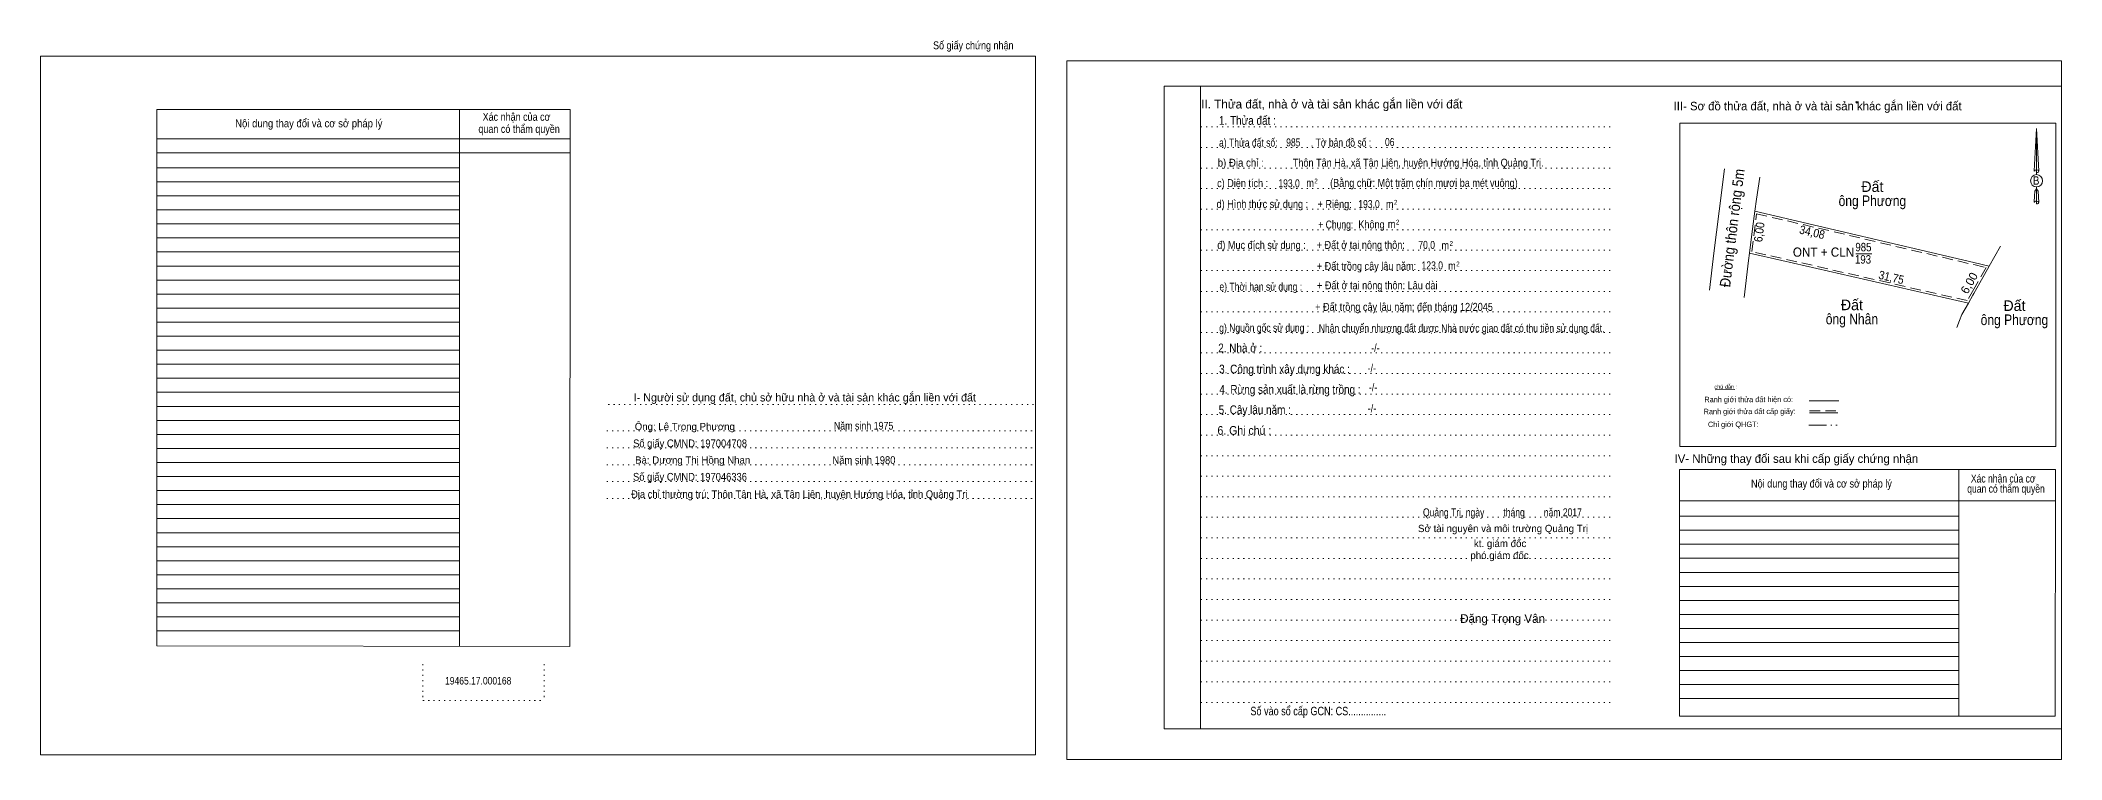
# Model space of a CAD drawing. Header units: metres. Extents: x 549361 to 550067, y 1838260 to 1838488.
# Drawn here: x 549360.5 to 549646.5, y 1838385.9 to 1838487.6 of the extents above; entities that cross this region are included whole.
import ezdxf
from ezdxf.enums import TextEntityAlignment as Align

# ---------------------------------------------------------------- set-up
doc = ezdxf.new("R2010")
doc.units = ezdxf.units.M
doc.header["$LTSCALE"] = 0.5
doc.header["$PDMODE"] = 32
doc.header["$PDSIZE"] = 0.25
for name, pattern in [('DASH_DOUBLE_DOT', [9.2, 5, -1.2, 0.3, -1.2, 0.3, -1.2]), ('DOTTED', [1.5, 0.3, -1.2]), ('MEDIUM_DASHED', [4.5, 3, -1.5])]:
    doc.linetypes.add(name, pattern=pattern)
for name, color, linetype, lineweight in [('1', 7, 'DOTTED', 13), ('15', 7, 'Continuous', 13), ('17', 7, 'Continuous', 13)]:
    doc.layers.add(name, color=color, linetype=linetype, lineweight=lineweight)

msp = doc.modelspace()

# ---------------------------------------------------------------- linework, layer by layer
at = {"layer": '1', "linetype": 'Continuous'}
for p, q in [((549519.5, 1838481.11), (549646.48, 1838481.11)), ((549519.5, 1838481.11), (549519.5, 1838390.22)), ((549646.48, 1838481.11), (549646.48, 1838389.46)), ((549519.5, 1838390.22), (549646.48, 1838390.22))]:
    msp.add_line(p, q, dxfattribs=at)
at = {"layer": '1'}
for p, q in [((549524.66, 1838481.11), (549524.66, 1838390.22)), ((549524.66, 1838481.11), (549524.66, 1838390.22)), ((549524.7, 1838475.35), (549582.7, 1838475.35)), ((549524.7, 1838472.45), (549582.7, 1838472.45)), ((549524.7, 1838469.54), (549582.7, 1838469.54)), ((549524.7, 1838466.64), (549582.7, 1838466.64)), ((549524.7, 1838463.73), (549582.7, 1838463.73)), ((549524.7, 1838460.82), (549582.7, 1838460.82)), ((549524.7, 1838457.92), (549582.7, 1838457.92)), ((549524.7, 1838455.03), (549582.7, 1838455.03)), ((549524.7, 1838452.1), (549582.7, 1838452.1)), ((549524.7, 1838449.2), (549582.7, 1838449.2)), ((549524.7, 1838446.3), (549582.7, 1838446.3)), ((549524.7, 1838443.39), (549582.7, 1838443.39)), ((549524.7, 1838440.49), (549582.7, 1838440.49)), ((549440.86, 1838436.11), (549501.27, 1838436.11)), ((549524.7, 1838437.58), (549582.7, 1838437.58)), ((549524.7, 1838434.68), (549582.7, 1838434.68)), ((549440.66, 1838432.39), (549501.07, 1838432.39)), ((549440.66, 1838429.99), (549501.07, 1838429.99)), ((549524.7, 1838431.77), (549582.7, 1838431.77)), ((549440.66, 1838427.59), (549501.07, 1838427.59)), ((549524.7, 1838428.86), (549582.7, 1838428.86)), ((549440.66, 1838425.21), (549501.07, 1838425.21)), ((549524.7, 1838425.95), (549582.7, 1838425.95)), ((549440.66, 1838422.79), (549501.07, 1838422.79)), ((549524.7, 1838423.06), (549582.7, 1838423.06)), ((549524.7, 1838420.15), (549582.7, 1838420.15)), ((549524.7, 1838417.23), (549582.7, 1838417.23)), ((549524.7, 1838414.33), (549582.7, 1838414.33)), ((549524.7, 1838411.43), (549582.7, 1838411.43)), ((549524.7, 1838408.53), (549582.7, 1838408.53)), ((549524.7, 1838405.62), (549582.7, 1838405.62)), ((549524.7, 1838402.71), (549582.7, 1838402.71)), ((549414.64, 1838399.39), (549414.64, 1838394.24)), ((549431.78, 1838399.39), (549431.78, 1838394.24)), ((549524.7, 1838399.81), (549582.7, 1838399.81)), ((549524.7, 1838396.91), (549582.7, 1838396.91)), ((549414.64, 1838394.24), (549431.78, 1838394.24)), ((549524.7, 1838393.99), (549582.7, 1838393.99))]:
    msp.add_line(p, q, dxfattribs=at)
at = {"layer": '1', "linetype": 'Continuous'}
for points in [[(549360.51, 1838386.59), (549501.28, 1838386.59), (549501.28, 1838485.38), (549360.51, 1838485.38)], [(549360.51, 1838485.38), (549501.28, 1838485.38), (549501.28, 1838386.59), (549360.51, 1838386.59)], [(549360.51, 1838386.59), (549501.28, 1838386.59), (549501.28, 1838485.38), (549360.51, 1838485.38)], [(549505.72, 1838385.9), (549646.48, 1838385.9), (549646.48, 1838484.69), (549505.72, 1838484.69)], [(549524.66, 1838481.11), (549646.48, 1838481.11), (549646.48, 1838390.22), (549524.66, 1838390.22)]]:
    msp.add_lwpolyline(points, close=True, dxfattribs=at)
at = {"layer": '15'}
for p, q in [((549598.79, 1838469.44), (549598.04, 1838463.44)), ((549598.04, 1838463.44), (549597.3, 1838457.49)), ((549603.07, 1838463.45), (549634.05, 1838456.19)), ((549636.25, 1838455.67), (549637.85, 1838458.5)), ((549636.25, 1838455.67), (549637.85, 1838458.5)), ((549636.25, 1838455.67), (549637.85, 1838458.5)), ((549596.66, 1838452.28), (549597.3, 1838457.49)), ((549602.2, 1838456.46), (549601.55, 1838451.21)), ((549602.33, 1838457.5), (549602.2, 1838456.46)), ((549617.35, 1838457.4), (549619.61, 1838457.4)), ((549634.05, 1838456.19), (549636.25, 1838455.67)), ((549634.92, 1838453.33), (549636.25, 1838455.67)), ((549634.05, 1838451.79), (549634.92, 1838453.33)), ((549632.37, 1838448.82), (549633.29, 1838450.45)), ((549633.93, 1838451.58), (549634.05, 1838451.79)), ((549631.65, 1838446.99), (549632.04, 1838447.98)), ((549632.04, 1838447.98), (549632.37, 1838448.82))]:
    msp.add_line(p, q, dxfattribs=at)
for points in [[(549603.77, 1838468.26), (549603.32, 1838465.15), (549603.07, 1838463.45)], [(549603.07, 1838463.45), (549602.76, 1838460.94), (549602.33, 1838457.5)], [(549602.33, 1838457.5), (549606.9, 1838456.46), (549633.29, 1838450.45), (549633.93, 1838451.58)]]:
    msp.add_lwpolyline(points, dxfattribs=at)
at = {"layer": '15', "linetype": 'MEDIUM_DASHED'}
for points in [[(549634.05, 1838452.4), (549633.14, 1838450.79), (549602.66, 1838457.73), (549603.33, 1838463.08), (549634.05, 1838455.88)], [(549634.05, 1838455.88), (549635.79, 1838455.47), (549634.05, 1838452.4)]]:
    msp.add_lwpolyline(points, dxfattribs=at)
at = {"layer": '17'}
for p, q in [((549435.47, 1838477.8), (549376.97, 1838477.8)), ((549376.97, 1838477.8), (549376.97, 1838401.98)), ((549419.8, 1838477.8), (549419.82, 1838401.92)), ((549592.48, 1838475.87), (549592.48, 1838430.15)), ((549435.47, 1838473.66), (549377.05, 1838473.66)), ((549642.93, 1838475.15), (549643.25, 1838469.09)), ((549642.93, 1838475.15), (549643.25, 1838469.09)), ((549642.93, 1838475.15), (549643.25, 1838469.09)), ((549435.47, 1838471.68), (549377.05, 1838471.68)), ((549642.66, 1838470.03), (549642.61, 1838469.1)), ((549419.8, 1838469.58), (549376.97, 1838469.58)), ((549419.8, 1838467.58), (549376.97, 1838467.58)), ((549419.8, 1838467.58), (549376.97, 1838467.58)), ((549642.93, 1838469.29), (549642.93, 1838469.05)), ((549642.93, 1838469.05), (549642.93, 1838468.88)), ((549642.93, 1838468.88), (549642.93, 1838468.65)), ((549642.93, 1838468.88), (549642.93, 1838468.65)), ((549642.93, 1838468.88), (549642.93, 1838468.65)), ((549642.93, 1838466.6), (549642.93, 1838466.88)), ((549642.93, 1838466.6), (549642.93, 1838466.88)), ((549642.93, 1838466.6), (549642.93, 1838466.88)), ((549643.25, 1838469.09), (549643.25, 1838469.1)), ((549419.8, 1838465.61), (549376.97, 1838465.61)), ((549642.93, 1838466.6), (549643.17, 1838466.27)), ((549642.93, 1838466.6), (549643.17, 1838466.27)), ((549642.93, 1838466.6), (549643.17, 1838466.27)), ((549642.93, 1838464.89), (549642.93, 1838464.65)), ((549642.93, 1838464.65), (549642.93, 1838464.48)), ((549643.17, 1838466.27), (549643.25, 1838464.68)), ((549643.17, 1838466.27), (549643.25, 1838464.68)), ((549643.17, 1838466.27), (549643.25, 1838464.68)), ((549643.25, 1838464.68), (549643.25, 1838464.7)), ((549419.8, 1838463.62), (549376.97, 1838463.62)), ((549419.8, 1838461.63), (549376.97, 1838461.63)), ((549419.8, 1838459.65), (549376.97, 1838459.65)), ((549419.8, 1838457.67), (549376.97, 1838457.67)), ((549419.81, 1838455.68), (549376.97, 1838455.68)), ((549419.81, 1838453.7), (549376.97, 1838453.7)), ((549419.81, 1838451.71), (549376.97, 1838451.71)), ((549419.81, 1838449.73), (549376.97, 1838449.73)), ((549419.81, 1838447.75), (549376.97, 1838447.75)), ((549419.81, 1838445.77), (549376.97, 1838445.77)), ((549419.81, 1838443.78), (549376.97, 1838443.78)), ((549419.81, 1838441.8), (549376.97, 1838441.8)), ((549419.81, 1838439.81), (549376.97, 1838439.81)), ((549597.48, 1838438.18), (549600.25, 1838438.22)), ((549419.81, 1838437.83), (549376.97, 1838437.83)), ((549419.81, 1838435.84), (549376.97, 1838435.84)), ((549610.78, 1838436.62), (549614.96, 1838436.62)), ((549419.81, 1838433.86), (549376.97, 1838433.86)), ((549610.83, 1838434.92), (549614.84, 1838434.92)), ((549610.83, 1838434.92), (549614.84, 1838434.92)), ((549419.81, 1838431.88), (549376.97, 1838431.88)), ((549419.81, 1838429.89), (549376.97, 1838429.89)), ((549645.66, 1838430.15), (549592.48, 1838430.15)), ((549419.82, 1838427.9), (549376.97, 1838427.9)), ((549631.92, 1838426.92), (549631.96, 1838392.02)), ((549645.61, 1838426.92), (549645.59, 1838392.02)), ((549419.82, 1838425.92), (549376.97, 1838425.92)), ((549419.82, 1838423.93), (549376.97, 1838423.93)), ((549419.82, 1838421.95), (549376.97, 1838421.95)), ((549645.6, 1838422.49), (549592.44, 1838422.49)), ((549419.82, 1838419.97), (549376.97, 1838419.97)), ((549631.92, 1838420.31), (549592.44, 1838420.31)), ((549631.92, 1838418.33), (549592.44, 1838418.33)), ((549419.82, 1838417.98), (549376.97, 1838417.98)), ((549419.82, 1838416), (549376.97, 1838416)), ((549631.93, 1838416.34), (549592.44, 1838416.34)), ((549419.82, 1838414.01), (549376.97, 1838414.01)), ((549631.93, 1838414.36), (549592.44, 1838414.36)), ((549419.82, 1838412.03), (549376.97, 1838412.03)), ((549419.82, 1838410.04), (549376.97, 1838410.04)), ((549631.94, 1838412.37), (549592.44, 1838412.37)), ((549631.94, 1838410.39), (549592.44, 1838410.39)), ((549419.82, 1838408.06), (549376.97, 1838408.06)), ((549631.94, 1838408.4), (549592.44, 1838408.4)), ((549419.82, 1838406.07), (549376.97, 1838406.07)), ((549419.82, 1838404.09), (549376.97, 1838404.09)), ((549631.94, 1838406.42), (549592.44, 1838406.42)), ((549631.94, 1838404.44), (549592.44, 1838404.44)), ((549631.95, 1838402.45), (549592.44, 1838402.45)), ((549631.95, 1838400.47), (549592.44, 1838400.47)), ((549631.95, 1838398.48), (549592.44, 1838398.48)), ((549631.95, 1838396.5), (549592.44, 1838396.5)), ((549631.96, 1838394.52), (549592.44, 1838394.52)), ((549645.59, 1838392.02), (549592.44, 1838392.02))]:
    msp.add_line(p, q, dxfattribs=at)
at = {"layer": '17', "linetype": 'DASH_DOUBLE_DOT'}
msp.add_line((549610.71, 1838433.16), (549614.89, 1838433.16), dxfattribs=at)
at = {"layer": '17', "linetype": 'MEDIUM_DASHED'}
msp.add_line((549610.81, 1838435.22), (549614.93, 1838435.22), dxfattribs=at)
at = {"layer": '17'}
for points in [[(549435.47, 1838477.8), (549435.43, 1838401.9), (549376.97, 1838401.98)], [(549645.66, 1838430.15), (549645.66, 1838475.87), (549592.48, 1838475.87)], [(549642.93, 1838469.29), (549642.93, 1838475.15), (549642.66, 1838470.03)], [(549642.93, 1838464.89), (549642.93, 1838466.6), (549642.71, 1838466.27), (549642.66, 1838465.62), (549642.61, 1838464.7)], [(549645.61, 1838426.92), (549592.44, 1838426.92), (549592.44, 1838392.02)]]:
    msp.add_lwpolyline(points, dxfattribs=at)
msp.add_ellipse((549642.9395, 1838467.7431), major_axis=(0, 0.863), ratio=0.983453, dxfattribs=at)
for centre, start_param, end_param in [((549642.9398, 1838469.0729), 1.57079633, 3.07445202), ((549642.9398, 1838469.0729), 0.06714063, 1.57079633), ((549642.9398, 1838469.0729), 4.71238898, 6.28318531), ((549642.9398, 1838464.6685), 2.49106941, 3.07427841), ((549642.9398, 1838464.6685), 1.57079633, 2.49106941), ((549642.9398, 1838464.6685), 0.06714063, 1.57079633), ((549642.9398, 1838464.6685), 4.71238898, 6.28318531)]:
    msp.add_ellipse(centre, major_axis=(0.3111, 0), ratio=0.655448, start_param=start_param, end_param=end_param, dxfattribs=at)
msp.add_point((549617.5, 1838478.83), dxfattribs=at)

# ---------------------------------------------------------------- texts
at = {"layer": '15', "width": 0.9}
for s, height, rotation, p in [('Đường thôn rộng 5m', 1.499, 82.91, (549600.6115, 1838460.9725)), ('6,00', 1.2, 82.911, (549604.2961, 1838460.406)), ('34,08', 1.2, 346.804, (549611.053, 1838459.8849)), ('31,75', 1.2, 347.172, (549622.2618, 1838453.4974))]:
    msp.add_text(s, height=height, rotation=rotation, dxfattribs=at).set_placement(p, align=Align.CENTER)
at = {"layer": '15'}
for p in [(549619.71, 1838466.16), (549616.81, 1838449.44), (549639.81, 1838449.33)]:
    msp.add_text('Đất', height=1.5, dxfattribs=at).set_placement(p, align=Align.CENTER)
for s, height, width, p in [('ông Phương', 1.5, 0.85, (549619.71, 1838464.16)), ('ONT + CLN', 1.3, 0.95, (549612.795, 1838457)), ('985', 1.2, 0.85, (549618.44, 1838457.76)), ('193', 1.2, 0.85, (549618.385, 1838456.02)), ('ông Nhân', 1.5, 0.85, (549616.815, 1838447.44)), ('ông Phương', 1.5, 0.85, (549639.81, 1838447.33))]:
    msp.add_text(s, height=height, dxfattribs=dict(at, width=width)).set_placement(p, align=Align.CENTER)
msp.add_text('6,00', height=1.2, rotation=60.445, dxfattribs=at).set_placement((549633.933, 1838452.979), align=Align.CENTER)
at = {"layer": '17'}
for s, height, width, p in [('Số giấy chứng nhận', 1.118, 0.85, (549492.5, 1838486.33)), ('Nội dung thay đổi và cơ sở pháp lý', 1.118, 0.9, (549398.485, 1838475.3)), ('Nội dung thay đổi và cơ sở pháp lý', 1.118, 0.9, (549398.485, 1838475.3)), (' quan có thẩm quyền', 1.118, 0.85, (549428.06, 1838474.51)), (' quan có thẩm quyền', 1.118, 0.85, (549428.06, 1838474.51)), ('Xác nhận của cơ', 1.118, 0.85, (549427.875, 1838476.22)), ('Xác nhận của cơ', 1.118, 0.85, (549427.875, 1838476.22)), ('1. Thửa đất :', 1.235, 0.85, (549531.285, 1838475.65)), ('a) Thửa đất số:              , Tờ bản đồ số : ', 1.132, 0.8, (549538.205, 1838472.57)), ('985', 1.13, 0.8, (549537.78, 1838472.6)), ('06', 1.132, 0.8, (549551.42, 1838472.65)), ('b) Địa chỉ : ', 1.132, 0.9, (549530.525, 1838469.73)), ('Thôn Tân Hà, xã Tân Liên, huyện Hướng Hóa, tỉnh Quảng Trị.', 1.13, 0.85, (549555.45, 1838469.73)), ('c) Diện tích :                                                   ', 1.132, 0.85, (549539.725, 1838466.84)), ('193,0', 1.13, 0.8, (549537.18, 1838466.81)), (' m', 1.132, 0.85, (549539.98, 1838466.87)), ('2', 0.686, 0.75, (549540.995, 1838467.36)), ('(Bằng chữ: Một trăm chín mươi ba mét vuông)', 1.13, 0.85, (549556.26, 1838466.87)), ('B', 1.185, 0.85, (549642.89, 1838467.18)), ('d) Hình thức sử dụng :', 1.132, 0.85, (549533.4, 1838463.89)), ('+ Riêng: ', 1.132, 0.85, (549543.81, 1838463.88)), ('193,0', 1.13, 0.8, (549548.49, 1838463.88)), (' m', 1.132, 0.85, (549551.24, 1838463.87)), ('2', 0.686, 0.75, (549552.275, 1838464.35)), ('       + Chung:', 1.132, 0.8, (549542.61, 1838460.98)), ('Không', 1.132, 0.85, (549548.84, 1838461)), (' m', 1.132, 0.85, (549551.51, 1838461.05)), ('2', 0.686, 0.75, (549552.545, 1838461.55)), ('đ) Mục đích sử dụng :', 1.132, 0.85, (549533.285, 1838458.09)), ('+ Đất ở tại nông thôn:', 1.132, 0.85, (549547.325, 1838458.1)), ('70,0', 1.13, 0.8, (549556.645, 1838458.1)), (' m', 1.132, 0.85, (549559.1, 1838458.04)), ('2', 0.686, 0.75, (549560.135, 1838458.53)), ('+ Đất trồng cây lâu năm:', 1.132, 0.85, (549548.13, 1838455.11)), ('123,0', 1.13, 0.8, (549557.44, 1838455.21)), (' m', 1.132, 0.85, (549560.05, 1838455.15)), ('2', 0.686, 0.75, (549561.075, 1838455.63)), ('e) Thời hạn sử dụng :', 1.132, 0.8, (549533.18, 1838452.2)), ('+ Đất ở tại nông thôn: Lâu dài', 1.132, 0.85, (549549.655, 1838452.39)), ('+ Đất trồng cây lâu năm: đến tháng 12/2045', 1.132, 0.85, (549553.445, 1838449.34)), ('g) Nguồn gốc sử dụng :', 1.132, 0.8, (549533.66, 1838446.38)), ('Nhận chuyển nhượng đất được Nhà nước giao đất có thu tiền sử dụng đất.', 1.13, 0.8, (549561.595, 1838446.33)), ('2. Nhà ở :', 1.235, 0.85, (549530.27, 1838443.48)), ('-/-', 1.132, 0.85, (549549.395, 1838443.55)), ('3. Công trình xây dựng khác :', 1.235, 0.85, (549536.53, 1838440.5)), ('-/-', 1.132, 0.85, (549548.885, 1838440.68)), ('4. Rừng sản xuất là rừng trồng :', 1.235, 0.85, (549537.31, 1838437.62)), ('-/-', 1.132, 0.85, (549549.065, 1838437.97)), ('5. Cây lâu năm :', 1.235, 0.85, (549532.33, 1838434.74)), ('-/-', 1.132, 0.85, (549548.915, 1838435)), ('Năm sinh 1975', 1.1, 0.85, (549476.98, 1838432.55)), ('6. Ghi chú :', 1.235, 0.9, (549530.85, 1838431.82)), ('Số giấy CMND: 197004708', 1.1, 0.9, (549452.425, 1838430.06)), ('Năm sinh 1980', 1.1, 0.9, (549477.03, 1838427.69)), ('Địa chỉ thường trú: Thôn Tân Hà, xã Tân Liên, huyện Hướng Hóa, tỉnh Quảng Trị', 1.1, 0.9, (549467.875, 1838422.87)), ('Số giấy CMND: 197046336', 1.1, 0.9, (549452.415, 1838425.33)), ('Nội dung thay đổi và cơ sở pháp lý', 1.132, 0.85, (549612.505, 1838424.36)), (' quan có thẩm quyền', 1.132, 0.8, (549638.45, 1838423.64)), ('Xác nhận của cơ', 1.132, 0.8, (549638.22, 1838425.07)), ('Quảng Trị, ngày        tháng        năm 2017', 1.132, 0.8, (549567.365, 1838420.29)), ('19465.17.000168', 1.06, 0.85, (549422.45, 1838396.51)), ('Số vào sổ cấp GCN: CS...............', 1.2, 0.8, (549541.305, 1838392.16))]:
    msp.add_text(s, height=height, dxfattribs=dict(at, width=width)).set_placement(p, align=Align.CENTER)
for s, height, p in [('II. Thửa đất, nhà ở và tài sản khác gắn liền với đất', 1.235, (549543.23, 1838477.96)), ('III- Sơ đồ thửa đất, nhà ở và tài sản khác gắn liền với đất', 1.201, (549611.96, 1838477.7)), ('I- Người sử dụng đất, chủ sở hữu nhà ở và tài sản khác gắn liền với đất', 1.134, (549468.665, 1838436.53)), ('Ông: Lê Trọng Phương', 1.02, (549451.685, 1838432.48)), ('Bà: Dương Thị Hồng Nhạn', 1.02, (549452.795, 1838427.74)), ('IV- Những thay đổi sau khi cấp giấy chứng nhận', 1.201, (549608.96, 1838427.85)), ('Sở tài nguyên và môi trường Quảng Trị', 1.029, (549567.455, 1838418.06)), ('phó giám đốc', 1.029, (549566.955, 1838414.26)), ('kt. giám đốc', 1.029, (549567.04, 1838415.94)), ('Đặng Trọng Vân', 1.222, (549567.39, 1838405.23))]:
    msp.add_text(s, height=height, dxfattribs=at).set_placement(p, align=Align.CENTER)
msp.add_text('chú dẫn :', height=0.5689, rotation=359.974, dxfattribs=at).set_placement((549598.9699, 1838438.3192), align=Align.CENTER)
for s, height, width, p in [('Ranh giới thửa đất cấp giấy:', 0.7713, 0.8, (549602.3441, 1838434.7425)), ('Ranh giới thửa đất hiện có:', 0.7747, 0.8, (549602.2141, 1838436.432)), ('Chỉ giới QHGT:', 0.7679, 0.85, (549600.0391, 1838432.9171))]:
    msp.add_text(s, height=height, rotation=0.135, dxfattribs=dict(at, width=width)).set_placement(p, align=Align.CENTER)

doc.saveas('drawing.dxf')
